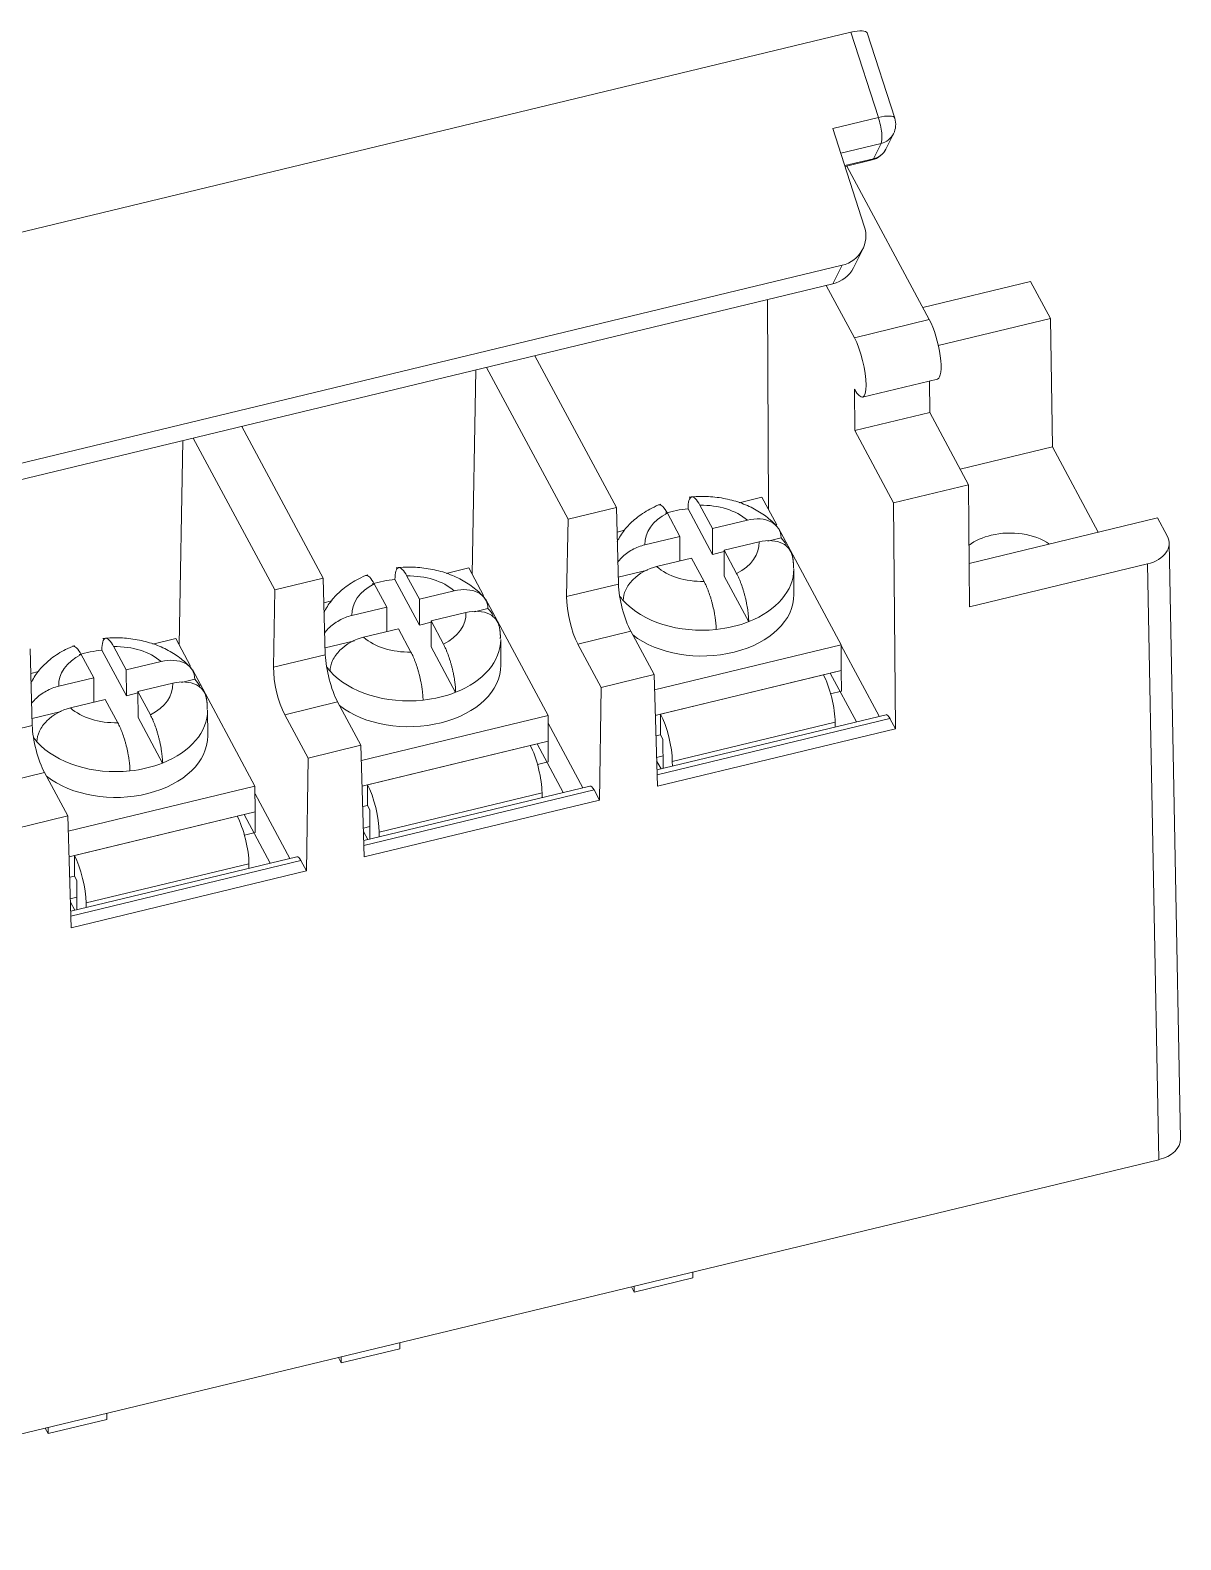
# Model space of a CAD drawing. Header units: millimetres. Extents: x -195 to 1349, y 148 to 750.
# Drawn here: x 1276.84 to 1310.1, y 639.6 to 683.23 of the extents above; entities that cross this region are included whole.
import ezdxf

# ---------------------------------------------------------------- set-up
doc = ezdxf.new("R2010")
doc.units = ezdxf.units.MM
doc.layers.add('100', color=7, linetype='CONTINUOUS', true_color=0xffffff)
doc.layers.add('3', color=7, linetype='CONTINUOUS', true_color=0xffffff)

msp = doc.modelspace()

# ---------------------------------------------------------------- linework, layer by layer
at = {"layer": '100', "color": 7, "linetype": 'Continuous', "lineweight": 18}
for p, q in [((1147.286, 646.217), (1300.56, 683.173)), ((1301.828, 680.694), (1301.032, 683.157)), ((1300.949, 677.573), (1300.037, 680.396)), ((1301.574, 679.8), (1301.794, 680.242)), ((1300.392, 679.296), (1301.177, 679.485)), ((1300.633, 676.363), (1300.903, 676.905)), ((1151.541, 640.57), (1300.306, 676.439)), ((1300.037, 675.9), (1151.272, 640.031))]:
    msp.add_line(p, q, dxfattribs=at)
at = {"layer": '100', "color": 7, "linetype": 'Continuous', "lineweight": 13}
for p, q in [((1301.355, 680.714), (1300.56, 683.173)), ((1300.037, 680.396), (1301.355, 680.714)), ((1301.433, 679.96), (1300.268, 679.68)), ((1301.213, 679.519), (1301.433, 679.96)), ((1301.213, 679.519), (1300.385, 679.319)), ((1300.442, 679.308), (1302.828, 674.869)), ((1300.037, 675.9), (1300.306, 676.439)), ((1302.64, 675.219), (1305.755, 675.97)), ((1306.328, 674.904), (1305.755, 675.97)), ((1300.662, 674.347), (1299.851, 675.856)), ((1298.177, 669.386), (1298.151, 675.446)), ((1302.828, 674.869), (1300.662, 674.347)), ((1303.087, 674.123), (1306.328, 674.904)), ((1306.328, 674.904), (1306.385, 671.188)), ((1293.782, 669.435), (1291.424, 673.824)), ((1289.717, 673.412), (1289.614, 667.511)), ((1290.025, 673.486), (1292.384, 669.098)), ((1300.9, 672.63), (1303.065, 673.152)), ((1302.835, 673.096), (1302.839, 672.186)), ((1300.669, 672.857), (1300.674, 671.664)), ((1302.839, 672.186), (1300.674, 671.664)), ((1303.964, 670.094), (1302.839, 672.186)), ((1285.309, 667.392), (1282.951, 671.781)), ((1301.798, 669.572), (1300.674, 671.664)), ((1281.244, 671.369), (1281.14, 665.468)), ((1281.552, 671.443), (1283.91, 667.055)), ((1306.385, 671.188), (1303.721, 670.546)), ((1306.385, 671.188), (1307.711, 668.722)), ((1303.964, 670.094), (1301.798, 669.572)), ((1303.964, 670.094), (1303.993, 666.566)), ((1293.782, 669.435), (1292.384, 669.098)), ((1293.782, 669.435), (1293.841, 667.223)), ((1301.852, 663.039), (1301.798, 669.572)), ((1292.384, 669.098), (1292.344, 666.862)), ((1303.982, 667.823), (1309.428, 669.136)), ((1309.707, 668.617), (1309.428, 669.136)), ((1310.094, 651.193), (1309.762, 668.412)), ((1303.993, 666.566), (1309.133, 667.805)), ((1309.464, 650.587), (1309.133, 667.805)), ((1285.309, 667.392), (1283.91, 667.055)), ((1285.309, 667.392), (1285.368, 665.179)), ((1292.344, 666.862), (1293.841, 667.223)), ((1283.871, 664.819), (1283.91, 667.055)), ((1292.666, 665.492), (1294.196, 665.861)), ((1292.666, 665.492), (1293.34, 664.238)), ((1294.87, 664.607), (1294.196, 665.861)), ((1301.38, 663.402), (1300.281, 665.448)), ((1276.894, 663.136), (1276.836, 665.349)), ((1283.871, 664.819), (1285.368, 665.179)), ((1294.87, 664.607), (1293.34, 664.238)), ((1294.968, 661.379), (1294.87, 664.607)), ((1300.721, 663.243), (1299.965, 664.65)), ((1293.296, 660.976), (1293.34, 664.238)), ((1284.193, 663.449), (1285.723, 663.818)), ((1286.397, 662.564), (1285.723, 663.818)), ((1284.867, 662.195), (1284.193, 663.449)), ((1301.577, 663.449), (1294.953, 661.852)), ((1294.958, 661.712), (1301.692, 663.336)), ((1301.692, 663.336), (1301.852, 663.039)), ((1275.397, 662.776), (1276.894, 663.136)), ((1292.813, 661.336), (1291.808, 663.205)), ((1294.968, 661.379), (1301.852, 663.039)), ((1286.397, 662.564), (1284.867, 662.195)), ((1286.494, 659.336), (1286.397, 662.564)), ((1292.248, 661.2), (1291.492, 662.607)), ((1284.823, 658.933), (1284.867, 662.195)), ((1294.942, 662.216), (1295.131, 662.261)), ((1295.073, 661.881), (1294.945, 662.117)), ((1275.72, 661.406), (1277.249, 661.775)), ((1277.249, 661.775), (1277.923, 660.521)), ((1284.34, 659.293), (1283.335, 661.162)), ((1293.019, 661.386), (1286.48, 659.809)), ((1286.484, 659.669), (1293.136, 661.273)), ((1293.296, 660.976), (1293.136, 661.273)), ((1286.494, 659.336), (1293.296, 660.976)), ((1277.923, 660.521), (1276.394, 660.152)), ((1278.021, 657.293), (1277.923, 660.521)), ((1283.775, 659.157), (1283.019, 660.564)), ((1286.658, 660.218), (1286.469, 660.173)), ((1286.599, 659.838), (1286.472, 660.074)), ((1284.546, 659.343), (1278.007, 657.766)), ((1278.011, 657.626), (1284.663, 659.23)), ((1278.021, 657.293), (1284.823, 658.933)), ((1284.823, 658.933), (1284.663, 659.23)), ((1278.184, 658.175), (1277.996, 658.13)), ((1278.126, 657.795), (1277.999, 658.031)), ((1143.462, 610.561), (1309.464, 650.587))]:
    msp.add_line(p, q, dxfattribs=at)
at = {"layer": '100', "color": 7, "linetype": 'Continuous', "lineweight": 18}
for centre, start, end in [((1301.257, 680.51), 333.4679, 17.9057), ((1301.037, 680.068), 283.556, 333.4679)]:
    msp.add_arc(centre, 0.6, start, end, dxfattribs=at)
for centre, major_axis, ratio, start_param, end_param in [((1300.461, 682.974), (0.571, 0.183), 0.274796, 0.000665, 1.308771), ((1300.012, 677.347), (0.897, -0.431), 0.92626, 5.434531, 7.005327), ((1299.739, 676.8), (0.914, -0.394), 0.918647, 5.397429, 6.23189)]:
    msp.add_ellipse(centre, major_axis=major_axis, ratio=ratio, start_param=start_param, end_param=end_param, dxfattribs=at)
at = {"layer": '100', "color": 7, "linetype": 'Continuous', "lineweight": 13}
for centre, major_axis, ratio, start_param, end_param in [((1301.257, 680.51), (0.571, 0.184), 0.282881, 0.000021, 1.308125), ((1301.257, 680.51), (0.141, -0.583), 0.249055, 0.287679, 1.867202), ((1301.257, 680.51), (0.537, -0.268), 0.928689, 5.448706, 6.283167), ((1301.037, 680.068), (0.141, -0.583), 0.249055, 6.283165, 6.570864), ((1301.037, 680.068), (0.537, -0.268), 0.928689, 5.448706, 6.283167), ((1302.831, 674.124), (-0.234, 0.972), 0.249055, 3.141602, 5.523667), ((1300.665, 673.602), (0.234, -0.972), 0.249055, 5.523667, 8.665259), ((1305.156, 667.634), (-1.6, -0.007), 0.666875, 5.053174, 5.537077), ((1305.156, 667.634), (-1.6, -0.007), 0.666875, 3.911499, 5.053174), ((1308.812, 668.401), (0.95, 0.004), 0.666843, 5.053288, 6.624009), ((1294.176, 666.599), (0.246, -0.964), 0.237377, 3.949787, 5.520583), ((1292.679, 666.238), (-0.221, 0.97), 0.260654, 0.814706, 2.385502), ((1285.703, 664.556), (0.246, -0.964), 0.237377, 3.949787, 5.520583), ((1284.206, 664.195), (-0.221, 0.97), 0.260654, 0.814706, 2.385502), ((1301.694, 662.966), (0.117, -0.484), 0.249055, 2.382074, 3.141583), ((1277.23, 662.513), (0.246, -0.964), 0.237377, 3.949787, 5.520583), ((1293.13, 660.901), (-0.11, 0.485), 0.260654, 5.527095, 6.286598), ((1284.656, 658.858), (-0.11, 0.485), 0.260654, 5.527095, 6.286598), ((1309.144, 651.183), (0.95, 0.004), 0.666843, 5.053288, 6.29315)]:
    msp.add_ellipse(centre, major_axis=major_axis, ratio=ratio, start_param=start_param, end_param=end_param, dxfattribs=at)
at = {"layer": '3', "color": 7, "linetype": 'Continuous', "lineweight": 13}
for p, q in [((1296.563, 668.084), (1295.854, 669.402)), ((1296.198, 669.501), (1296.559, 668.829)), ((1297.989, 669.736), (1297.332, 669.577)), ((1298.418, 668.938), (1297.989, 669.736)), ((1295.618, 668.602), (1295.256, 669.274)), ((1297.569, 669.072), (1296.559, 668.829)), ((1294.02, 668.779), (1293.801, 668.726)), ((1295.618, 668.602), (1294.608, 668.358)), ((1295.621, 667.894), (1295.618, 668.602)), ((1296.559, 668.829), (1296.563, 668.084)), ((1298.542, 668.561), (1298.157, 668.468)), ((1300.281, 665.472), (1298.47, 668.841)), ((1296.896, 668.164), (1296.563, 668.084)), ((1296.896, 668.202), (1297.906, 668.445)), ((1296.896, 668.202), (1296.9, 667.457)), ((1296.896, 668.202), (1297.258, 667.529)), ((1289.516, 667.693), (1288.859, 667.534)), ((1289.945, 666.895), (1289.516, 667.693)), ((1294.682, 667.63), (1293.836, 667.426)), ((1294.945, 667.731), (1295.955, 667.975)), ((1296.316, 667.302), (1295.955, 667.975)), ((1298.914, 666.923), (1298.91, 667.668)), ((1287.144, 666.559), (1286.783, 667.231)), ((1288.089, 666.041), (1287.381, 667.359)), ((1287.725, 667.458), (1288.086, 666.786)), ((1297.608, 666.138), (1296.9, 667.457)), ((1289.096, 667.029), (1288.086, 666.786)), ((1288.086, 666.786), (1288.089, 666.041)), ((1291.807, 663.429), (1289.997, 666.798)), ((1285.547, 666.736), (1285.328, 666.683)), ((1287.144, 666.559), (1286.135, 666.315)), ((1287.147, 665.851), (1287.144, 666.559)), ((1288.423, 666.159), (1289.433, 666.402)), ((1290.069, 666.518), (1289.684, 666.425)), ((1286.472, 665.688), (1287.481, 665.932)), ((1287.843, 665.259), (1287.481, 665.932)), ((1288.423, 666.121), (1288.089, 666.041)), ((1288.423, 666.159), (1288.426, 665.413)), ((1288.423, 666.159), (1288.784, 665.486)), ((1281.043, 665.65), (1280.385, 665.491)), ((1281.471, 664.852), (1281.043, 665.65)), ((1286.209, 665.587), (1285.362, 665.383)), ((1290.44, 664.88), (1290.437, 665.625)), ((1300.281, 665.472), (1294.883, 664.17)), ((1300.284, 664.727), (1300.281, 665.472)), ((1278.671, 664.516), (1278.31, 665.188)), ((1279.616, 663.998), (1278.907, 665.316)), ((1279.251, 665.415), (1279.613, 664.743)), ((1289.135, 664.095), (1288.426, 665.413)), ((1277.074, 664.693), (1276.855, 664.64)), ((1280.622, 664.986), (1279.613, 664.743)), ((1279.613, 664.743), (1279.616, 663.998)), ((1283.334, 661.386), (1281.524, 664.755)), ((1300.284, 664.727), (1294.906, 663.43)), ((1295.059, 663.467), (1299.766, 664.602)), ((1300.284, 664.727), (1299.766, 664.602)), ((1300.284, 664.727), (1300.287, 664.13)), ((1278.671, 664.516), (1277.661, 664.272)), ((1278.674, 663.808), (1278.671, 664.516)), ((1279.95, 664.116), (1280.959, 664.359)), ((1281.595, 664.475), (1281.211, 664.382)), ((1277.998, 663.645), (1279.008, 663.889)), ((1279.369, 663.216), (1279.008, 663.889)), ((1279.95, 664.078), (1279.616, 663.998)), ((1279.95, 664.116), (1279.953, 663.37)), ((1279.95, 664.116), (1280.311, 663.443)), ((1299.975, 664.055), (1300.287, 664.13)), ((1277.735, 663.544), (1276.889, 663.34)), ((1280.661, 662.052), (1279.953, 663.37)), ((1281.967, 662.837), (1281.964, 663.582)), ((1291.807, 663.429), (1286.41, 662.127)), ((1291.811, 662.684), (1291.807, 663.429)), ((1295.059, 663.467), (1294.906, 663.43)), ((1295.061, 662.871), (1295.059, 663.467)), ((1294.924, 662.837), (1295.061, 662.871)), ((1295.061, 662.871), (1295.129, 662.745)), ((1300.107, 663.23), (1295.399, 662.094)), ((1300.107, 663.095), (1300.107, 663.23)), ((1291.811, 662.684), (1286.432, 661.387)), ((1286.585, 661.424), (1291.293, 662.559)), ((1291.811, 662.684), (1291.293, 662.559)), ((1291.811, 662.684), (1291.813, 662.087)), ((1295.132, 661.895), (1295.129, 662.745)), ((1291.502, 662.012), (1291.813, 662.087)), ((1295.4, 661.96), (1295.399, 662.094)), ((1283.334, 661.386), (1277.936, 660.084)), ((1283.337, 660.641), (1283.334, 661.386)), ((1286.585, 661.424), (1286.432, 661.387)), ((1286.588, 660.828), (1286.585, 661.424)), ((1291.633, 661.186), (1286.926, 660.051)), ((1291.634, 661.052), (1291.633, 661.186)), ((1286.45, 660.794), (1286.588, 660.828)), ((1286.588, 660.828), (1286.655, 660.702)), ((1286.659, 659.852), (1286.655, 660.702)), ((1283.337, 660.641), (1277.959, 659.344)), ((1278.112, 659.381), (1282.82, 660.516)), ((1283.337, 660.641), (1282.82, 660.516)), ((1283.337, 660.641), (1283.34, 660.044)), ((1283.028, 659.969), (1283.34, 660.044)), ((1286.926, 659.917), (1286.926, 660.051)), ((1278.112, 659.381), (1277.959, 659.344)), ((1278.115, 658.784), (1278.112, 659.381)), ((1283.16, 659.143), (1278.452, 658.008)), ((1283.16, 659.009), (1283.16, 659.143)), ((1277.977, 658.751), (1278.115, 658.784)), ((1278.115, 658.784), (1278.182, 658.659)), ((1278.186, 657.809), (1278.182, 658.659)), ((1278.453, 657.873), (1278.452, 658.008)), ((1295.995, 647.167), (1294.3, 646.759)), ((1295.995, 647.167), (1295.994, 647.339)), ((1294.3, 646.759), (1294.218, 646.911)), ((1294.299, 646.93), (1294.3, 646.759)), ((1287.522, 645.124), (1285.827, 644.716)), ((1287.522, 645.124), (1287.521, 645.296)), ((1285.827, 644.716), (1285.745, 644.868)), ((1285.826, 644.887), (1285.827, 644.716)), ((1279.048, 643.081), (1279.047, 643.253)), ((1277.354, 642.673), (1277.272, 642.825)), ((1277.353, 642.844), (1277.354, 642.673)), ((1279.048, 643.081), (1277.354, 642.673))]:
    msp.add_line(p, q, dxfattribs=at)
for centre, major_axis, ratio, start_param, end_param in [((1296.26, 667.657), (2.65, 0.012), 0.666875, 1.721764, 1.980603), ((1296.257, 668.402), (-1.65, -0.007), 0.666875, 3.790248, 4.745303), ((1296.257, 668.402), (-1.65, -0.007), 0.666875, 5.361044, 6.316099), ((1296.26, 667.657), (2.65, 0.012), 0.666875, 0.403632, 0.530601), ((1296.257, 668.402), (-1.65, -0.007), 0.666875, 2.219452, 3.174506), ((1296.257, 668.402), (-1.65, -0.007), 0.666875, 0.648655, 1.60371), ((1296.26, 667.657), (2.65, 0.012), 0.666875, 5.24299, 6.283173), ((1287.784, 666.359), (-1.65, -0.007), 0.666875, 5.361044, 6.316099), ((1287.787, 665.614), (2.65, 0.012), 0.666875, 1.721764, 1.980603), ((1287.784, 666.359), (-1.65, -0.007), 0.666875, 3.790248, 4.745303), ((1296.26, 667.657), (2.65, 0.012), 0.666875, 3.590709, 3.672194), ((1296.264, 666.911), (2.65, 0.012), 0.666875, 3.848176, 6.283107), ((1287.784, 666.359), (-1.65, -0.007), 0.666875, 2.219452, 3.174506), ((1287.787, 665.614), (2.65, 0.012), 0.666875, 0.403632, 0.530601), ((1296.26, 667.657), (2.65, 0.012), 0.666875, 3.672194, 4.863356), ((1296.26, 667.657), (2.65, 0.012), 0.666875, 4.863356, 5.24299), ((1287.784, 666.359), (-1.65, -0.007), 0.666875, 0.648655, 1.60371), ((1287.787, 665.614), (2.65, 0.012), 0.666875, 5.24299, 6.283173), ((1279.31, 664.316), (-1.65, -0.007), 0.666875, 5.361044, 6.316099), ((1279.314, 663.57), (2.65, 0.012), 0.666875, 1.721764, 1.980603), ((1279.31, 664.316), (-1.65, -0.007), 0.666875, 3.790248, 4.745303), ((1287.787, 665.614), (2.65, 0.012), 0.666875, 3.590709, 3.672194), ((1287.787, 665.614), (2.65, 0.012), 0.666875, 3.672194, 4.863356), ((1287.79, 664.868), (2.65, 0.012), 0.666875, 3.848176, 6.283107), ((1299.77, 663.857), (-0.234, 0.972), 0.249055, 3.95287, 5.523667), ((1279.31, 664.316), (-1.65, -0.007), 0.666875, 2.219452, 3.174506), ((1279.314, 663.57), (2.65, 0.012), 0.666875, 0.403632, 0.530601), ((1287.787, 665.614), (2.65, 0.012), 0.666875, 4.863356, 5.24299), ((1279.31, 664.316), (-1.65, -0.007), 0.666875, 0.648655, 1.60371), ((1279.314, 663.57), (2.65, 0.012), 0.666875, 5.24299, 6.283173), ((1295.062, 662.722), (0.234, -0.972), 0.249055, 0.811278, 2.382074), ((1279.317, 662.825), (2.65, 0.012), 0.666875, 3.848176, 6.283107), ((1279.314, 663.57), (2.65, 0.012), 0.666875, 3.590709, 3.672194), ((1279.314, 663.57), (2.65, 0.012), 0.666875, 3.672194, 4.863356), ((1291.296, 661.814), (-0.234, 0.972), 0.249055, 3.95287, 5.523667), ((1279.314, 663.57), (2.65, 0.012), 0.666875, 4.863356, 5.24299), ((1286.589, 660.679), (0.234, -0.972), 0.249055, 0.811278, 2.382074), ((1282.823, 659.771), (-0.234, 0.972), 0.249055, 3.95287, 5.523667), ((1278.115, 658.635), (0.234, -0.972), 0.249055, 0.811278, 2.382074)]:
    msp.add_ellipse(centre, major_axis=major_axis, ratio=ratio, start_param=start_param, end_param=end_param, dxfattribs=at)
for points, knots in [([(1295.068, 669.538), (1294.978, 669.503), (1294.739, 669.395), (1294.396, 669.18), (1294.076, 668.879), (1293.895, 668.627), (1293.817, 668.479), (1293.802, 668.45)], [0, 0, 0, 0, 0.163026, 0.447367, 0.698688, 0.941026, 1, 1, 1, 1]), ([(1295.005, 669.512), (1295.008, 669.513), (1295.011, 669.514), (1295.046, 669.523), (1295.084, 669.506), (1295.167, 669.423), (1295.212, 669.357), (1295.256, 669.274)], [0, 0, 0, 0, 0.039498, 0.039498, 0.519749, 0.519749, 1, 1, 1, 1]), ([(1296.198, 669.501), (1296.153, 669.584), (1296.108, 669.65), (1296.025, 669.733), (1295.987, 669.75), (1295.923, 669.734), (1295.897, 669.699), (1295.863, 669.583), (1295.854, 669.501), (1295.854, 669.402)], [0, 0, 0, 0, 0.25, 0.25, 0.5, 0.5, 0.75, 0.75, 1, 1, 1, 1]), ([(1298.44, 668.871), (1298.375, 668.945), (1298.204, 669.116), (1297.88, 669.349), (1297.464, 669.551), (1297.001, 669.69), (1296.515, 669.76), (1296.139, 669.76), (1295.933, 669.741), (1295.886, 669.736)], [0, 0, 0, 0, 0.111345, 0.27406, 0.440954, 0.612154, 0.785153, 0.950566, 1, 1, 1, 1]), ([(1297.569, 669.072), (1297.695, 669.102), (1297.82, 669.114), (1298.053, 669.098), (1298.161, 669.07), (1298.342, 668.977), (1298.416, 668.911), (1298.515, 668.753), (1298.542, 668.66), (1298.542, 668.561)], [0, 0, 0, 0, 0.25, 0.25, 0.5, 0.5, 0.75, 0.75, 1, 1, 1, 1]), ([(1298.865, 668.053), (1298.831, 668.199), (1298.733, 668.322), (1298.405, 668.491), (1298.157, 668.506), (1297.906, 668.445)], [0, 0, 0, 0, 0.442266, 0.442266, 1, 1, 1, 1]), ([(1293.816, 667.853), (1293.849, 667.897), (1293.887, 667.94), (1294.018, 668.071), (1294.125, 668.151), (1294.358, 668.28), (1294.482, 668.328), (1294.608, 668.358)], [0, 0, 0, 0, 0.184423, 0.184423, 0.592211, 0.592211, 1, 1, 1, 1]), ([(1287.725, 667.458), (1287.68, 667.541), (1287.635, 667.607), (1287.552, 667.69), (1287.514, 667.707), (1287.45, 667.691), (1287.424, 667.656), (1287.389, 667.54), (1287.38, 667.458), (1287.381, 667.359)], [0, 0, 0, 0, 0.25, 0.25, 0.5, 0.5, 0.75, 0.75, 1, 1, 1, 1]), ([(1289.967, 666.828), (1289.902, 666.902), (1289.73, 667.073), (1289.406, 667.306), (1288.991, 667.508), (1288.527, 667.647), (1288.042, 667.717), (1287.665, 667.717), (1287.46, 667.698), (1287.412, 667.693)], [0, 0, 0, 0, 0.111345, 0.27406, 0.440954, 0.612154, 0.785153, 0.950566, 1, 1, 1, 1]), ([(1293.979, 666.752), (1293.978, 666.851), (1294.004, 666.957), (1294.101, 667.162), (1294.174, 667.263), (1294.445, 667.535), (1294.695, 667.671), (1294.945, 667.731)], [0, 0, 0, 0, 0.25, 0.25, 0.5, 0.5, 1, 1, 1, 1]), ([(1286.595, 667.495), (1286.504, 667.46), (1286.265, 667.352), (1285.923, 667.137), (1285.602, 666.835), (1285.421, 666.584), (1285.343, 666.436), (1285.329, 666.407)], [0, 0, 0, 0, 0.163026, 0.447367, 0.698688, 0.941026, 1, 1, 1, 1]), ([(1286.532, 667.469), (1286.535, 667.47), (1286.537, 667.471), (1286.572, 667.48), (1286.61, 667.463), (1286.694, 667.38), (1286.738, 667.314), (1286.783, 667.231)], [0, 0, 0, 0, 0.039498, 0.039498, 0.519749, 0.519749, 1, 1, 1, 1]), ([(1296.666, 665.911), (1296.666, 665.961), (1296.664, 666.014), (1296.657, 666.1), (1296.654, 666.129), (1296.649, 666.174), (1296.647, 666.189), (1296.643, 666.22), (1296.64, 666.235), (1296.634, 666.282), (1296.629, 666.314), (1296.62, 666.362), (1296.617, 666.378), (1296.611, 666.41), (1296.608, 666.426), (1296.592, 666.507), (1296.577, 666.571), (1296.557, 666.652), (1296.553, 666.668), (1296.544, 666.7), (1296.54, 666.716), (1296.526, 666.764), (1296.517, 666.795), (1296.489, 666.887), (1296.469, 666.947), (1296.442, 667.018), (1296.437, 667.032), (1296.426, 667.06), (1296.421, 667.074), (1296.405, 667.114), (1296.394, 667.14), (1296.361, 667.214), (1296.339, 667.26), (1296.316, 667.302)], [0, 0, 0, 0, 0.125, 0.125, 0.1875, 0.1875, 0.21875, 0.21875, 0.25, 0.25, 0.3125, 0.3125, 0.34375, 0.34375, 0.375, 0.375, 0.5, 0.5, 0.53125, 0.53125, 0.5625, 0.5625, 0.625, 0.625, 0.75, 0.75, 0.78125, 0.78125, 0.8125, 0.8125, 0.875, 0.875, 1, 1, 1, 1]), ([(1297.608, 666.138), (1297.608, 666.188), (1297.605, 666.242), (1297.598, 666.327), (1297.595, 666.356), (1297.59, 666.401), (1297.588, 666.417), (1297.584, 666.447), (1297.582, 666.463), (1297.571, 666.54), (1297.56, 666.603), (1297.54, 666.7), (1297.533, 666.733), (1297.518, 666.798), (1297.503, 666.862), (1297.486, 666.926), (1297.473, 666.974), (1297.468, 666.989), (1297.459, 667.021), (1297.454, 667.037), (1297.43, 667.114), (1297.41, 667.174), (1297.379, 667.259), (1297.368, 667.286), (1297.352, 667.327), (1297.346, 667.34), (1297.335, 667.366), (1297.33, 667.379), (1297.302, 667.442), (1297.28, 667.488), (1297.258, 667.529)], [0, 0, 0, 0, 0.125, 0.125, 0.1875, 0.1875, 0.21875, 0.21875, 0.25, 0.25, 0.375, 0.375, 0.4375, 0.4375, 0.5, 0.5625, 0.5625, 0.59375, 0.59375, 0.625, 0.625, 0.75, 0.75, 0.8125, 0.8125, 0.84375, 0.84375, 0.875, 0.875, 1, 1, 1, 1]), ([(1289.096, 667.029), (1289.221, 667.059), (1289.346, 667.071), (1289.58, 667.055), (1289.688, 667.027), (1289.868, 666.934), (1289.942, 666.868), (1290.042, 666.71), (1290.068, 666.617), (1290.069, 666.518)], [0, 0, 0, 0, 0.25, 0.25, 0.5, 0.5, 0.75, 0.75, 1, 1, 1, 1]), ([(1290.392, 666.01), (1290.357, 666.156), (1290.26, 666.279), (1289.932, 666.448), (1289.684, 666.463), (1289.433, 666.402)], [0, 0, 0, 0, 0.442266, 0.442266, 1, 1, 1, 1]), ([(1285.343, 665.81), (1285.376, 665.854), (1285.413, 665.897), (1285.544, 666.028), (1285.651, 666.108), (1285.885, 666.237), (1286.009, 666.285), (1286.135, 666.315)], [0, 0, 0, 0, 0.184423, 0.184423, 0.592211, 0.592211, 1, 1, 1, 1]), ([(1278.121, 665.452), (1278.031, 665.416), (1277.792, 665.309), (1277.45, 665.094), (1277.129, 664.792), (1276.948, 664.541), (1276.87, 664.393), (1276.855, 664.364)], [0, 0, 0, 0, 0.163026, 0.447367, 0.698688, 0.941026, 1, 1, 1, 1]), ([(1279.251, 665.415), (1279.206, 665.498), (1279.162, 665.564), (1279.079, 665.647), (1279.04, 665.664), (1278.976, 665.648), (1278.95, 665.613), (1278.916, 665.497), (1278.907, 665.415), (1278.907, 665.316)], [0, 0, 0, 0, 0.25, 0.25, 0.5, 0.5, 0.75, 0.75, 1, 1, 1, 1]), ([(1281.493, 664.784), (1281.428, 664.859), (1281.257, 665.03), (1280.933, 665.263), (1280.517, 665.465), (1280.054, 665.604), (1279.568, 665.674), (1279.192, 665.674), (1278.986, 665.655), (1278.939, 665.65)], [0, 0, 0, 0, 0.111345, 0.27406, 0.440954, 0.612154, 0.785153, 0.950566, 1, 1, 1, 1]), ([(1285.505, 664.709), (1285.505, 664.808), (1285.53, 664.914), (1285.628, 665.119), (1285.7, 665.22), (1285.971, 665.492), (1286.221, 665.628), (1286.472, 665.688)], [0, 0, 0, 0, 0.25, 0.25, 0.5, 0.5, 1, 1, 1, 1]), ([(1289.135, 664.095), (1289.134, 664.145), (1289.132, 664.199), (1289.125, 664.284), (1289.122, 664.313), (1289.117, 664.358), (1289.115, 664.374), (1289.111, 664.404), (1289.109, 664.42), (1289.097, 664.497), (1289.086, 664.56), (1289.067, 664.657), (1289.06, 664.69), (1289.045, 664.755), (1289.029, 664.819), (1289.012, 664.883), (1288.999, 664.931), (1288.995, 664.946), (1288.985, 664.978), (1288.981, 664.994), (1288.957, 665.071), (1288.937, 665.131), (1288.905, 665.216), (1288.895, 665.243), (1288.878, 665.284), (1288.873, 665.297), (1288.862, 665.323), (1288.856, 665.336), (1288.829, 665.399), (1288.807, 665.444), (1288.784, 665.486)], [0, 0, 0, 0, 0.125, 0.125, 0.1875, 0.1875, 0.21875, 0.21875, 0.25, 0.25, 0.375, 0.375, 0.4375, 0.4375, 0.5, 0.5625, 0.5625, 0.59375, 0.59375, 0.625, 0.625, 0.75, 0.75, 0.8125, 0.8125, 0.84375, 0.84375, 0.875, 0.875, 1, 1, 1, 1]), ([(1278.059, 665.426), (1278.061, 665.427), (1278.064, 665.428), (1278.099, 665.437), (1278.137, 665.42), (1278.22, 665.337), (1278.265, 665.271), (1278.31, 665.188)], [0, 0, 0, 0, 0.039498, 0.039498, 0.519749, 0.519749, 1, 1, 1, 1]), ([(1280.622, 664.986), (1280.748, 665.016), (1280.873, 665.028), (1281.106, 665.012), (1281.215, 664.984), (1281.395, 664.891), (1281.469, 664.825), (1281.568, 664.667), (1281.595, 664.574), (1281.595, 664.475)], [0, 0, 0, 0, 0.25, 0.25, 0.5, 0.5, 0.75, 0.75, 1, 1, 1, 1]), ([(1288.193, 663.868), (1288.193, 663.918), (1288.19, 663.971), (1288.183, 664.057), (1288.18, 664.086), (1288.175, 664.131), (1288.173, 664.146), (1288.169, 664.177), (1288.167, 664.192), (1288.16, 664.239), (1288.155, 664.271), (1288.147, 664.319), (1288.144, 664.335), (1288.138, 664.367), (1288.135, 664.383), (1288.119, 664.464), (1288.104, 664.528), (1288.083, 664.609), (1288.079, 664.625), (1288.071, 664.657), (1288.066, 664.673), (1288.053, 664.721), (1288.044, 664.752), (1288.015, 664.844), (1287.995, 664.904), (1287.969, 664.975), (1287.964, 664.989), (1287.953, 665.017), (1287.947, 665.031), (1287.931, 665.071), (1287.92, 665.097), (1287.888, 665.171), (1287.865, 665.217), (1287.843, 665.259)], [0, 0, 0, 0, 0.125, 0.125, 0.1875, 0.1875, 0.21875, 0.21875, 0.25, 0.25, 0.3125, 0.3125, 0.34375, 0.34375, 0.375, 0.375, 0.5, 0.5, 0.53125, 0.53125, 0.5625, 0.5625, 0.625, 0.625, 0.75, 0.75, 0.78125, 0.78125, 0.8125, 0.8125, 0.875, 0.875, 1, 1, 1, 1]), ([(1276.87, 663.766), (1276.903, 663.811), (1276.94, 663.854), (1277.071, 663.985), (1277.178, 664.065), (1277.412, 664.194), (1277.536, 664.242), (1277.661, 664.272)], [0, 0, 0, 0, 0.184423, 0.184423, 0.592211, 0.592211, 1, 1, 1, 1]), ([(1281.918, 663.967), (1281.884, 664.113), (1281.787, 664.236), (1281.459, 664.405), (1281.21, 664.42), (1280.959, 664.359)], [0, 0, 0, 0, 0.442266, 0.442266, 1, 1, 1, 1]), ([(1277.032, 662.666), (1277.031, 662.765), (1277.057, 662.871), (1277.154, 663.076), (1277.227, 663.176), (1277.498, 663.449), (1277.748, 663.585), (1277.998, 663.645)], [0, 0, 0, 0, 0.25, 0.25, 0.5, 0.5, 1, 1, 1, 1]), ([(1280.661, 662.052), (1280.661, 662.102), (1280.659, 662.156), (1280.651, 662.241), (1280.649, 662.27), (1280.643, 662.315), (1280.641, 662.331), (1280.637, 662.361), (1280.635, 662.377), (1280.624, 662.454), (1280.613, 662.517), (1280.593, 662.614), (1280.586, 662.647), (1280.572, 662.712), (1280.556, 662.776), (1280.539, 662.84), (1280.526, 662.888), (1280.521, 662.903), (1280.512, 662.935), (1280.507, 662.951), (1280.483, 663.028), (1280.463, 663.088), (1280.432, 663.173), (1280.421, 663.2), (1280.405, 663.241), (1280.4, 663.254), (1280.389, 663.28), (1280.383, 663.293), (1280.356, 663.356), (1280.333, 663.401), (1280.311, 663.443)], [0, 0, 0, 0, 0.125, 0.125, 0.1875, 0.1875, 0.21875, 0.21875, 0.25, 0.25, 0.375, 0.375, 0.4375, 0.4375, 0.5, 0.5625, 0.5625, 0.59375, 0.59375, 0.625, 0.625, 0.75, 0.75, 0.8125, 0.8125, 0.84375, 0.84375, 0.875, 0.875, 1, 1, 1, 1]), ([(1279.72, 661.825), (1279.72, 661.875), (1279.717, 661.928), (1279.71, 662.013), (1279.707, 662.043), (1279.702, 662.088), (1279.7, 662.103), (1279.696, 662.134), (1279.694, 662.149), (1279.687, 662.196), (1279.682, 662.228), (1279.673, 662.276), (1279.671, 662.292), (1279.665, 662.324), (1279.661, 662.34), (1279.645, 662.421), (1279.63, 662.485), (1279.61, 662.566), (1279.606, 662.582), (1279.597, 662.614), (1279.593, 662.63), (1279.579, 662.678), (1279.57, 662.709), (1279.542, 662.801), (1279.522, 662.861), (1279.496, 662.932), (1279.49, 662.946), (1279.479, 662.974), (1279.474, 662.988), (1279.458, 663.028), (1279.447, 663.054), (1279.414, 663.128), (1279.392, 663.174), (1279.369, 663.216)], [0, 0, 0, 0, 0.125, 0.125, 0.1875, 0.1875, 0.21875, 0.21875, 0.25, 0.25, 0.3125, 0.3125, 0.34375, 0.34375, 0.375, 0.375, 0.5, 0.5, 0.53125, 0.53125, 0.5625, 0.5625, 0.625, 0.625, 0.75, 0.75, 0.78125, 0.78125, 0.8125, 0.8125, 0.875, 0.875, 1, 1, 1, 1])]:
    msp.add_open_spline(points, degree=3, knots=knots, dxfattribs=at)
for points in [[(1298.899, 667.688), (1298.909, 667.885), (1298.86, 668.074)], [(1290.426, 665.645), (1290.436, 665.842), (1290.387, 666.031)], [(1281.953, 663.602), (1281.962, 663.799), (1281.914, 663.988)]]:
    msp.add_open_spline(points, degree=2, dxfattribs=at)

doc.saveas('drawing.dxf')
